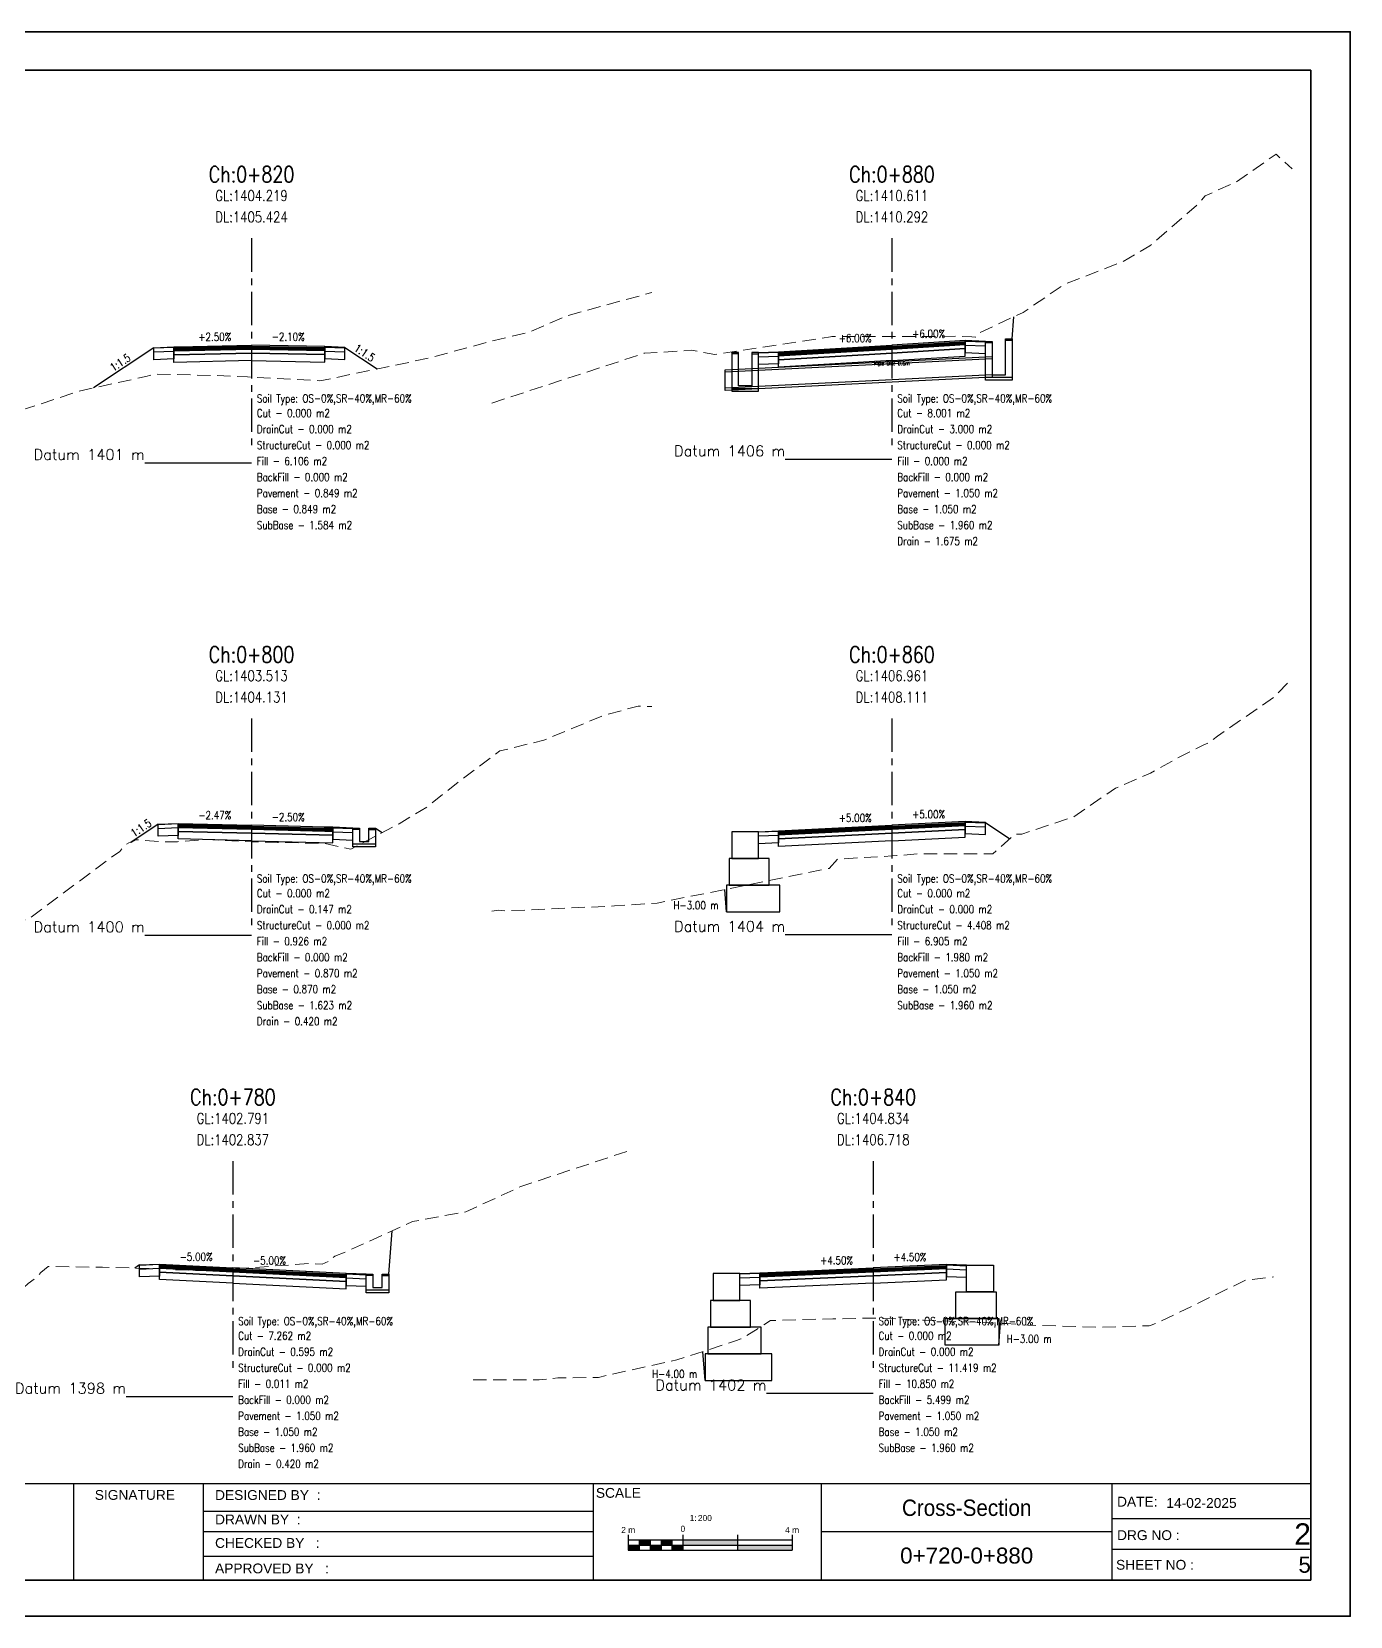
# Model space of a CAD drawing. Extents: x -19 to 1577, y -12 to 48.
# Drawn here: x 447.8 to 497.2, y -11.7 to 47.7 of the extents above; entities that cross this region are included whole.
import ezdxf
from ezdxf.enums import TextEntityAlignment as Align

# ---------------------------------------------------------------- set-up
doc = ezdxf.new("R2010")
doc.units = 0
doc.header["$MEASUREMENT"] = 0
doc.linetypes.add('Center', pattern=[2, 1.25, -0.25, 0.25, -0.25])
doc.linetypes.add('Dashed', pattern=[0.75, 0.5, -0.25])
for name, color, linetype in [('BackFill-Area', 7, 'Continuous'), ('Base', 6, 'Continuous'), ('Base-Area', 7, 'Continuous'), ('Cut-Area', 7, 'Continuous'), ('CutFillLine', 4, 'Continuous'), ('Drain', 3, 'Continuous'), ('Drain-Area', 7, 'Continuous'), ('DrainCut-Area', 7, 'Continuous'), ('ExtraWideningLayers', 7, 'Continuous'), ('Fill-Area', 7, 'Continuous'), ('Frame', 7, 'Continuous'), ('GabionRetainingWall', 140, 'Continuous'), ('Height', 7, 'Continuous'), ('L_CF_Slope', 7, 'Continuous'), ('L_Slope', 7, 'Continuous'), ('Pavement-Area', 7, 'Continuous'), ('PavementLayers', 1, 'Continuous'), ('PipeCulvert', 6, 'Continuous'), ('R_CF_Slope', 7, 'Continuous'), ('R_Slope', 7, 'Continuous'), ('Shoulder', 2, 'Continuous'), ('Soil Type', 7, 'Continuous'), ('StructureCut-Area', 7, 'Continuous'), ('SubBase', 7, 'Continuous'), ('SubBase-Area', 7, 'Continuous')]:
    doc.layers.add(name, color=color, linetype=linetype)
for name, color, linetype, lineweight in [('CenterLine', 5, 'Center', 25), ('ChainageTxt', 7, 'Continuous', 25), ('DatumLabel', 1, 'Continuous', 25), ('DLTxt', 1, 'Continuous', 25), ('GL', 104, 'Dashed', 18), ('GLTxt', 3, 'Continuous', 25)]:
    doc.layers.add(name, color=color, linetype=linetype, lineweight=lineweight)
doc.styles.add('ARIAL', font='arial.ttf')
doc.styles.get("Standard").update_dxf_attribs({"font": 'simplex.shx'})

# ---------------------------------------------------------------- blocks, each defined once
blk = doc.blocks.new('SheetA3-1')
at = {"layer": 'Frame', "color": 6, "linetype": 'Continuous', "lineweight": 35}
for p, q in [((397, 0), (0, 0)), ((397, -283), (397, 0)), ((0, -283), (397, -283))]:
    blk.add_line(p, q, dxfattribs=at)
at = {"layer": 'Frame', "linetype": 'Continuous', "lineweight": 30}
for p, q in [((397, -264.94), (0, -264.94)), ((165.2, -282.86), (165.2, -264.94)), ((189.51, -282.86), (189.51, -264.94)), ((262.53, -264.94), (262.53, -282.86)), ((305.32, -282.86), (305.32, -264.94)), ((359.69, -264.94), (359.69, -282.86)), ((189.51, -270.06), (262.53, -270.06)), ((359.69, -271.47), (397, -271.47)), ((189.51, -273.9), (262.53, -273.9)), ((305.32, -273.9), (359.69, -273.9)), ((189.51, -278.48), (262.53, -278.48)), ((359.69, -277.21), (397, -277.21))]:
    blk.add_line(p, q, dxfattribs=at)
at = {"layer": 'Frame', "color": 7, "linetype": 'Continuous'}
for p, q in [((269.08, -274.49), (269.08, -277.35)), ((299.8, -275.51), (269.08, -275.51)), ((271.13, -275.51), (271.13, -277.35)), ((273.18, -275.51), (273.18, -277.35)), ((275.23, -275.51), (275.23, -277.35)), ((277.28, -275.51), (277.28, -277.35)), ((279.32, -274.49), (279.32, -277.35)), ((289.56, -274.49), (289.56, -277.35)), ((299.8, -274.49), (299.8, -277.35)), ((269.08, -276.43), (299.8, -276.43)), ((269.08, -277.35), (299.8, -277.35))]:
    blk.add_line(p, q, dxfattribs=at)
at = {"layer": 'Frame', "color": 6, "linetype": 'Continuous', "lineweight": 35}
blk.add_lwpolyline([(-15.62, -289.77), (404.38, -289.77), (404.38, 7.23), (-15.62, 7.23)], close=True, dxfattribs=at)
at = {"layer": 'Frame', "color": 7, "linetype": 'Continuous'}
for points in [[(271.13, -275.51), (271.13, -276.43), (273.18, -275.51), (273.18, -276.43)], [(275.23, -276.43), (275.23, -275.51), (277.28, -276.43), (277.28, -275.51)], [(279.32, -276.43), (279.32, -275.51), (289.56, -276.43), (289.56, -275.51)], [(269.08, -276.43), (269.08, -277.35), (271.13, -276.43), (271.13, -277.35)], [(273.18, -276.43), (273.18, -277.35), (275.23, -276.43), (275.23, -277.35)], [(277.28, -276.43), (277.28, -277.35), (279.32, -276.43), (279.32, -277.35)], [(289.56, -276.43), (289.56, -277.35), (299.8, -276.43), (299.8, -277.35)]]:
    blk.add_solid(points, dxfattribs=at)
at = {"color": 1, "style": 'ARIAL'}
for tag, height, p in [('DWGNUM', 4, (397, -274.34)), ('SHEETNUM', 3, (397, -280.11))]:
    blk.add_attdef(tag, text='', height=height, dxfattribs=at).set_placement(p, align=Align.MIDDLE_RIGHT)
at = {"style": 'ARIAL'}
blk.add_attdef('CHRANGE', text='', height=3, dxfattribs=at).set_placement((332.51, -278.38), align=Align.MIDDLE_CENTER)
at = {"layer": 'Frame', "linetype": 'Continuous', "style": 'ARIAL'}
for s, height, p in [('SIGNATURE', 1.843, (169.13, -267.94)), ('DESIGNED BY  :', 1.8429, (191.67, -267.96)), ('DRAWN BY  :', 1.8429, (191.67, -272.54)), ('CHECKED BY   :', 1.8429, (191.67, -276.95)), ('APPROVED BY   :', 1.8429, (191.67, -281.72))]:
    blk.add_text(s, height=height, dxfattribs=at).set_placement(p)
blk.add_text('SCALE ', height=1.843, dxfattribs=at).set_placement((267.6, -267.56), align=Align.CENTER)
at = {"layer": 'Frame', "color": 7, "linetype": 'Continuous', "style": 'ARIAL'}
for s, height, p in [('DATE:', 1.843, (360.68, -269.21)), ('14-02-2025', 1.843, (369.92, -269.45)), ('DRG NO : ', 1.843, (360.68, -275.48)), ('SHEET NO : ', 1.8429, (360.49, -281.04))]:
    blk.add_text(s, height=height, dxfattribs=at).set_placement(p)
for s, height, p in [('0', 1.13, (279.32, -273.93)), ('1: ', 1.126, (281.48, -271.89))]:
    blk.add_text(s, height=height, dxfattribs=at).set_placement(p, align=Align.CENTER)
at = {"layer": 'Frame', "linetype": 'Continuous', "lineweight": 30, "style": 'ARIAL', "width": 0.9}
for tag, height, p in [('DWGNAME', 3.07, (332.51, -269.42)), ('KAPAN-JAGDOLROAD', 2.46, (110.77, -273.9))]:
    blk.add_attdef(tag, text='', height=height, dxfattribs=at).set_placement(p, align=Align.MIDDLE_CENTER)
at = {"layer": 'Frame', "color": 7, "linetype": 'Continuous', "style": 'ARIAL'}
for tag, p in [('V1', (269.08, -274.49)), ('V2', (299.8, -274.49))]:
    blk.add_attdef(tag, text='', height=1.13, dxfattribs=at).set_placement(p, align=Align.BOTTOM_CENTER)
blk.add_attdef('HSCALE', (282.14, -271.91), '', height=1.13, dxfattribs=at)

msp = doc.modelspace()

# ---------------------------------------------------------------- linework, layer by layer
at = {"layer": 'Base'}
for points in [[(456, 35.85), (456, 35.7), (453.091, 35.627), (453.091, 35.627), (453.091, 35.777), (456, 35.85)], [(456, 35.85), (456, 35.7), (458.75, 35.642), (458.75, 35.642), (458.75, 35.792), (456, 35.85)], [(480, 35.85), (480, 35.7), (475.75, 35.445), (475.75, 35.445), (475.75, 35.595), (480, 35.85)], [(480, 35.85), (480, 35.7), (482.75, 35.865), (482.75, 35.865), (482.75, 36.015), (480, 35.85)], [(456, 17.85), (456, 17.7), (453.25, 17.768), (453.25, 17.768), (453.25, 17.918), (456, 17.85)], [(456, 17.85), (456, 17.7), (459.047, 17.624), (459.047, 17.624), (459.047, 17.774), (456, 17.85)], [(480, 17.85), (480, 17.7), (475.75, 17.487), (475.75, 17.487), (475.75, 17.637), (480, 17.85)], [(480, 17.85), (480, 17.7), (482.75, 17.837), (482.75, 17.837), (482.75, 17.987), (480, 17.85)], [(455.3, 1.261), (455.3, 1.111), (452.55, 1.249), (452.55, 1.249), (452.55, 1.399), (455.3, 1.261)], [(455.3, 1.261), (455.3, 1.111), (459.55, 0.899), (459.55, 0.899), (459.55, 1.049), (455.3, 1.261)], [(479.3, 1.261), (479.3, 1.111), (475.05, 0.92), (475.05, 0.92), (475.05, 1.07), (479.3, 1.261)], [(479.3, 1.261), (479.3, 1.111), (482.05, 1.235), (482.05, 1.235), (482.05, 1.385), (479.3, 1.261)]]:
    msp.add_lwpolyline(points, dxfattribs=at)
at = {"layer": 'CenterLine'}
for p, q in [((456, 40), (456, 32)), ((480, 40), (480, 32)), ((456, 22), (456, 14)), ((480, 22), (480, 14)), ((455.3, 5.411), (455.3, -2.589)), ((479.3, 5.411), (479.3, -2.589))]:
    msp.add_line(p, q, dxfattribs=at)
at = {"layer": 'CutFillLine'}
for points in [[(484.5, 36.235), (484.562, 37.058)], [(452.341, 35.897), (450.081, 34.39)], [(459.5, 35.912), (460.711, 35.105)], [(474, 35.715), (473.998, 35.74)], [(452.5, 18.038), (451.479, 17.358)], [(460.647, 17.894), (460.902, 17.724)], [(483.5, 18.108), (484.42, 17.494)], [(473.8, 14.758), (473.737, 15.592)], [(461.15, 1.169), (461.272, 2.796)], [(451.8, 1.519), (451.624, 1.401)], [(484, -1.495), (484.062, -0.672)], [(473, -2.81), (472.919, -1.725)]]:
    msp.add_lwpolyline(points, dxfattribs=at)
at = {"layer": 'DatumLabel'}
for p, q in [((456, 31.576), (452, 31.576)), ((480, 31.708), (476, 31.708)), ((456, 13.869), (452, 13.869)), ((480, 13.889), (476, 13.889)), ((455.3, -3.426), (451.3, -3.426)), ((479.3, -3.307), (475.3, -3.307))]:
    msp.add_line(p, q, dxfattribs=at)
at = {"layer": 'Drain'}
for points in [[(483.5, 36.135), (483.75, 36.135), (483.75, 36.085), (483.75, 34.885), (484.25, 34.885), (484.25, 36.185), (484.25, 36.235), (484.5, 36.235), (484.5, 36.185), (484.5, 34.885), (484.5, 34.785), (484.5, 34.685), (483.5, 34.685), (483.5, 34.785), (483.5, 34.885), (483.5, 36.085), (483.5, 36.135)], [(475, 35.715), (474.75, 35.715), (474.75, 35.665), (474.75, 34.465), (474.25, 34.465), (474.25, 35.665), (474.25, 35.715), (474, 35.715), (474, 35.665), (474, 34.465), (474, 34.365), (474, 34.265), (475, 34.265), (475, 34.365), (475, 34.465), (475, 35.665), (475, 35.715)], [(474.25, 35.665), (474, 35.665)], [(474.75, 35.665), (475, 35.665)], [(483.75, 36.085), (483.5, 36.085)], [(484.25, 36.185), (484.5, 36.185)], [(484.5, 34.785), (483.5, 34.785)], [(474, 34.365), (475, 34.365)], [(459.797, 17.894), (460.047, 17.894), (460.047, 17.844), (460.047, 17.394), (460.397, 17.394), (460.397, 17.844), (460.397, 17.894), (460.647, 17.894), (460.647, 17.844), (460.647, 17.394), (460.647, 17.294), (460.647, 17.194), (459.797, 17.194), (459.797, 17.294), (459.797, 17.394), (459.797, 17.844), (459.797, 17.894)], [(460.047, 17.844), (459.797, 17.844)], [(460.397, 17.844), (460.647, 17.844)], [(460.647, 17.294), (459.797, 17.294)], [(460.3, 1.169), (460.55, 1.169), (460.55, 1.119), (460.55, 0.669), (460.9, 0.669), (460.9, 1.119), (460.9, 1.169), (461.15, 1.169), (461.15, 1.119), (461.15, 0.669), (461.15, 0.569), (461.15, 0.469), (460.3, 0.469), (460.3, 0.569), (460.3, 0.669), (460.3, 1.119), (460.3, 1.169)], [(460.55, 1.119), (460.3, 1.119)], [(460.9, 1.119), (461.15, 1.119)], [(461.15, 0.569), (460.3, 0.569)]]:
    msp.add_lwpolyline(points, dxfattribs=at)
at = {"layer": 'ExtraWideningLayers'}
for points in [[(453.25, 35.931), (453.25, 35.881), (453.091, 35.877), (453.091, 35.877), (453.091, 35.927), (453.25, 35.931)], [(453.25, 35.881), (453.25, 35.831), (453.091, 35.827), (453.091, 35.827), (453.091, 35.877), (453.25, 35.881)], [(453.25, 35.831), (453.25, 35.781), (453.091, 35.777), (453.091, 35.777), (453.091, 35.827), (453.25, 35.831)], [(477.25, 35.835), (477.25, 35.785), (475.75, 35.695), (475.75, 35.695), (475.75, 35.745), (477.25, 35.835)], [(477.25, 35.785), (477.25, 35.735), (475.75, 35.645), (475.75, 35.645), (475.75, 35.695), (477.25, 35.785)], [(477.25, 35.735), (477.25, 35.685), (475.75, 35.595), (475.75, 35.595), (475.75, 35.645), (477.25, 35.735)], [(458.75, 17.931), (458.75, 17.881), (459.047, 17.874), (459.047, 17.874), (459.047, 17.924), (458.75, 17.931)], [(458.75, 17.881), (458.75, 17.831), (459.047, 17.824), (459.047, 17.824), (459.047, 17.874), (458.75, 17.881)], [(458.75, 17.831), (458.75, 17.781), (459.047, 17.774), (459.047, 17.774), (459.047, 17.824), (458.75, 17.831)], [(477.25, 17.863), (477.25, 17.812), (475.75, 17.737), (475.75, 17.737), (475.75, 17.788), (477.25, 17.863)], [(477.25, 17.812), (477.25, 17.762), (475.75, 17.687), (475.75, 17.687), (475.75, 17.737), (477.25, 17.812)], [(477.25, 17.762), (477.25, 17.712), (475.75, 17.637), (475.75, 17.637), (475.75, 17.687), (477.25, 17.762)], [(458.05, 1.274), (458.05, 1.224), (459.55, 1.149), (459.55, 1.149), (459.55, 1.199), (458.05, 1.274)], [(458.05, 1.224), (458.05, 1.174), (459.55, 1.099), (459.55, 1.099), (459.55, 1.149), (458.05, 1.224)], [(476.55, 1.287), (476.55, 1.237), (475.05, 1.17), (475.05, 1.17), (475.05, 1.22), (476.55, 1.287)], [(476.55, 1.237), (476.55, 1.187), (475.05, 1.12), (475.05, 1.12), (475.05, 1.17), (476.55, 1.237)], [(458.05, 1.174), (458.05, 1.124), (459.55, 1.049), (459.55, 1.049), (459.55, 1.099), (458.05, 1.174)], [(476.55, 1.187), (476.55, 1.137), (475.05, 1.07), (475.05, 1.07), (475.05, 1.12), (476.55, 1.187)]]:
    msp.add_lwpolyline(points, dxfattribs=at)
at = {"layer": 'GabionRetainingWall'}
for points in [[(475, 17.758), (474, 17.758), (474, 16.758), (475, 16.758), (475, 17.758)], [(475.4, 16.758), (473.9, 16.758), (473.9, 15.758), (475.4, 15.758), (475.4, 16.758)], [(475.8, 15.758), (473.8, 15.758), (473.8, 14.758), (475.8, 14.758), (475.8, 15.758)], [(474.3, 1.19), (473.3, 1.19), (473.3, 0.19), (474.3, 0.19), (474.3, 1.19)], [(482.8, 1.505), (483.8, 1.505), (483.8, 0.505), (482.8, 0.505), (482.8, 1.505)], [(474.7, 0.19), (473.2, 0.19), (473.2, -0.81), (474.7, -0.81), (474.7, 0.19)], [(482.4, 0.505), (483.9, 0.505), (483.9, -0.495), (482.4, -0.495), (482.4, 0.505)], [(482, -0.495), (484, -0.495), (484, -1.495), (482, -1.495), (482, -0.495)], [(475.1, -0.81), (473.1, -0.81), (473.1, -1.81), (475.1, -1.81), (475.1, -0.81)], [(475.5, -1.81), (473, -1.81), (473, -2.81), (475.5, -2.81), (475.5, -1.81)]]:
    msp.add_lwpolyline(points, dxfattribs=at)
at = {"layer": 'GL', "flags": 128}
for points in [[(465, 33.826), (470.713, 35.689), (472.49, 35.805), (473.358, 35.643), (477.215, 36.23), (477.695, 36.312), (477.75, 36.316), (478.418, 36.315), (480, 36.32), (482.478, 36.327), (482.989, 36.306), (483.124, 36.299), (483.263, 36.454), (484.918, 37.223), (486.447, 38.268), (488.662, 39.131), (489.666, 39.716), (491.412, 41.231), (491.742, 41.597), (492.907, 42.116), (494.395, 43.152), (495, 42.603)], [(441, 31.432), (449.501, 34.263), (452.037, 34.82), (452.382, 34.91), (453.175, 34.895), (455.21, 34.838), (455.855, 34.802), (456, 34.795), (458.558, 34.66), (458.564, 34.656), (462.636, 35.506), (465.089, 36.175), (466.37, 36.467), (467.848, 37.104), (471, 37.968)], [(465, 14.775), (465.271, 14.811), (465.548, 14.789), (469.604, 14.973), (471.203, 15.08), (477.569, 16.367), (477.644, 16.38), (477.962, 16.728), (480, 16.85), (480.186, 16.861), (480.981, 16.925), (483.179, 16.931), (483.781, 16.925), (484.612, 17.664), (484.873, 17.668), (486.812, 18.319), (488.383, 19.388), (489.692, 19.956), (490.48, 20.388), (490.514, 20.415), (491.658, 20.999), (491.915, 21.116), (492.196, 21.344), (494.293, 22.782), (494.899, 23.409), (494.9, 23.415)], [(441, 11.312), (443.177, 12.255), (444.352, 12.882), (445.303, 13.457), (445.928, 13.734), (446.605, 14.113), (447.706, 14.531), (450.709, 16.771), (451.06, 17.02), (451.234, 17.234), (451.406, 17.343), (451.504, 17.362), (451.654, 17.458), (452.653, 17.375), (453.223, 17.383), (454.324, 17.464), (456, 17.383), (456.135, 17.376), (456.979, 17.354), (458.559, 17.319), (458.735, 17.314), (459.721, 17.098), (461.529, 18.056), (462.576, 18.684), (463.874, 19.711), (465.306, 20.784), (466.954, 21.186), (469.127, 22.093), (470.488, 22.465), (471, 22.444)], [(440.3, -4.69), (442.774, -3.368), (447.633, 0.817), (447.958, 1.059), (448.099, 1.238), (448.384, 1.464), (450.42, 1.43), (452.902, 1.371), (452.908, 1.346), (454.335, 1.296), (455.3, 1.364), (455.301, 1.365), (458.213, 1.571), (458.646, 1.548), (458.92, 1.667), (459.127, 1.849), (459.574, 2.025), (462.036, 3.143), (464.034, 3.51), (466.095, 4.455), (470.3, 5.851)], [(464.3, -2.786), (466.776, -2.796), (467.476, -2.721), (467.848, -2.715), (469.006, -2.697), (471.938, -2.042), (474.174, -1.32), (474.338, -1.259), (475.071, -0.815), (475.447, -0.565), (477.784, -0.505), (479.275, -0.473), (479.3, -0.473), (479.314, -0.474), (481.188, -0.552), (484.276, -0.68), (485.107, -0.739), (487.769, -0.823), (489.642, -0.764), (489.71, -0.739), (489.917, -0.671), (493.257, 0.946), (494.3, 1.071)]]:
    msp.add_lwpolyline(points, dxfattribs=at)
at = {"layer": 'PavementLayers'}
for points in [[(456, 36), (456, 35.95), (453.25, 35.881), (453.25, 35.881), (453.25, 35.931), (456, 36)], [(456, 35.95), (456, 35.9), (453.25, 35.831), (453.25, 35.831), (453.25, 35.881), (456, 35.95)], [(456, 35.9), (456, 35.85), (453.25, 35.781), (453.25, 35.781), (453.25, 35.831), (456, 35.9)], [(456, 36), (456, 35.95), (458.75, 35.892), (458.75, 35.892), (458.75, 35.942), (456, 36)], [(456, 35.95), (456, 35.9), (458.75, 35.842), (458.75, 35.842), (458.75, 35.892), (456, 35.95)], [(456, 35.9), (456, 35.85), (458.75, 35.792), (458.75, 35.792), (458.75, 35.842), (456, 35.9)], [(480, 36), (480, 35.95), (477.25, 35.785), (477.25, 35.785), (477.25, 35.835), (480, 36)], [(480, 35.95), (480, 35.9), (477.25, 35.735), (477.25, 35.735), (477.25, 35.785), (480, 35.95)], [(480, 35.9), (480, 35.85), (477.25, 35.685), (477.25, 35.685), (477.25, 35.735), (480, 35.9)], [(480, 36), (480, 35.95), (482.75, 36.115), (482.75, 36.115), (482.75, 36.165), (480, 36)], [(480, 35.95), (480, 35.9), (482.75, 36.065), (482.75, 36.065), (482.75, 36.115), (480, 35.95)], [(480, 35.9), (480, 35.85), (482.75, 36.015), (482.75, 36.015), (482.75, 36.065), (480, 35.9)], [(456, 18), (456, 17.95), (453.25, 18.018), (453.25, 18.018), (453.25, 18.068), (456, 18)], [(456, 17.95), (456, 17.9), (453.25, 17.968), (453.25, 17.968), (453.25, 18.018), (456, 17.95)], [(456, 17.9), (456, 17.85), (453.25, 17.918), (453.25, 17.918), (453.25, 17.968), (456, 17.9)], [(456, 18), (456, 17.95), (458.75, 17.881), (458.75, 17.881), (458.75, 17.931), (456, 18)], [(456, 17.95), (456, 17.9), (458.75, 17.831), (458.75, 17.831), (458.75, 17.881), (456, 17.95)], [(456, 17.9), (456, 17.85), (458.75, 17.781), (458.75, 17.781), (458.75, 17.831), (456, 17.9)], [(480, 18), (480, 17.95), (477.25, 17.812), (477.25, 17.812), (477.25, 17.863), (480, 18)], [(480, 17.95), (480, 17.9), (477.25, 17.762), (477.25, 17.762), (477.25, 17.812), (480, 17.95)], [(480, 17.9), (480, 17.85), (477.25, 17.712), (477.25, 17.712), (477.25, 17.762), (480, 17.9)], [(480, 18), (480, 17.95), (482.75, 18.087), (482.75, 18.087), (482.75, 18.137), (480, 18)], [(480, 17.95), (480, 17.9), (482.75, 18.037), (482.75, 18.037), (482.75, 18.087), (480, 17.95)], [(480, 17.9), (480, 17.85), (482.75, 17.987), (482.75, 17.987), (482.75, 18.037), (480, 17.9)], [(455.3, 1.411), (455.3, 1.361), (452.55, 1.499), (452.55, 1.499), (452.55, 1.549), (455.3, 1.411)], [(455.3, 1.361), (455.3, 1.311), (452.55, 1.449), (452.55, 1.449), (452.55, 1.499), (455.3, 1.361)], [(455.3, 1.311), (455.3, 1.261), (452.55, 1.399), (452.55, 1.399), (452.55, 1.449), (455.3, 1.311)], [(455.3, 1.411), (455.3, 1.361), (458.05, 1.224), (458.05, 1.224), (458.05, 1.274), (455.3, 1.411)], [(455.3, 1.361), (455.3, 1.311), (458.05, 1.174), (458.05, 1.174), (458.05, 1.224), (455.3, 1.361)], [(455.3, 1.311), (455.3, 1.261), (458.05, 1.124), (458.05, 1.124), (458.05, 1.174), (455.3, 1.311)], [(479.3, 1.411), (479.3, 1.361), (476.55, 1.237), (476.55, 1.237), (476.55, 1.287), (479.3, 1.411)], [(479.3, 1.361), (479.3, 1.311), (476.55, 1.187), (476.55, 1.187), (476.55, 1.237), (479.3, 1.361)], [(479.3, 1.311), (479.3, 1.261), (476.55, 1.137), (476.55, 1.137), (476.55, 1.187), (479.3, 1.311)], [(479.3, 1.411), (479.3, 1.361), (482.05, 1.485), (482.05, 1.485), (482.05, 1.535), (479.3, 1.411)], [(479.3, 1.361), (479.3, 1.311), (482.05, 1.435), (482.05, 1.435), (482.05, 1.485), (479.3, 1.361)], [(479.3, 1.311), (479.3, 1.261), (482.05, 1.385), (482.05, 1.385), (482.05, 1.435), (479.3, 1.311)]]:
    msp.add_lwpolyline(points, dxfattribs=at)
at = {"layer": 'PipeCulvert'}
for points in [[(478.75, 35.32), (483.75, 35.57), (483.75, 35.485), (483.75, 34.885), (483.75, 34.8), (473.75, 34.3), (473.75, 34.385), (473.75, 34.985), (473.75, 35.07), (478.75, 35.32)], [(483.75, 35.485), (473.75, 34.985)], [(483.75, 34.885), (473.75, 34.385)]]:
    msp.add_lwpolyline(points, dxfattribs=at)
at = {"layer": 'Shoulder'}
for p, q in [((453.091, 35.907), (452.341, 35.877)), ((453.091, 35.757), (452.341, 35.727)), ((458.75, 35.922), (459.5, 35.892)), ((458.75, 35.772), (459.5, 35.742)), ((475.75, 35.725), (475, 35.695)), ((482.75, 36.145), (483.5, 36.115)), ((482.75, 35.995), (483.5, 35.965)), ((475.75, 35.575), (475, 35.545)), ((453.25, 18.048), (452.5, 18.018)), ((453.25, 17.898), (452.5, 17.868)), ((459.047, 17.904), (459.797, 17.874)), ((482.75, 18.118), (483.5, 18.087)), ((482.75, 17.967), (483.5, 17.937)), ((459.047, 17.754), (459.797, 17.724)), ((475.75, 17.768), (475, 17.737)), ((475.75, 17.617), (475, 17.587)), ((452.55, 1.529), (451.8, 1.499)), ((452.55, 1.379), (451.8, 1.349)), ((475.05, 1.2), (474.3, 1.17)), ((482.05, 1.515), (482.8, 1.485)), ((482.05, 1.365), (482.8, 1.335)), ((459.55, 1.179), (460.3, 1.149)), ((459.55, 1.029), (460.3, 0.999)), ((475.05, 1.05), (474.3, 1.02))]:
    msp.add_line(p, q, dxfattribs=at)
for points in [[(453.091, 35.927), (453.091, 35.907), (453.091, 35.757), (453.091, 35.477), (452.341, 35.447), (452.341, 35.727), (452.341, 35.877), (452.341, 35.897), (453.091, 35.927)], [(458.75, 35.942), (458.75, 35.922), (458.75, 35.772), (458.75, 35.492), (459.5, 35.462), (459.5, 35.742), (459.5, 35.892), (459.5, 35.912), (458.75, 35.942)], [(475.75, 35.745), (475.75, 35.725), (475.75, 35.575), (475.75, 35.295), (475, 35.265), (475, 35.545), (475, 35.695), (475, 35.715), (475.75, 35.745)], [(482.75, 36.165), (482.75, 36.145), (482.75, 35.995), (482.75, 35.715), (483.5, 35.685), (483.5, 35.965), (483.5, 36.115), (483.5, 36.135), (482.75, 36.165)], [(453.25, 18.068), (453.25, 18.048), (453.25, 17.898), (453.25, 17.618), (452.5, 17.588), (452.5, 17.868), (452.5, 18.018), (452.5, 18.038), (453.25, 18.068)], [(459.047, 17.924), (459.047, 17.904), (459.047, 17.754), (459.047, 17.474), (459.797, 17.444), (459.797, 17.724), (459.797, 17.874), (459.797, 17.894), (459.047, 17.924)], [(482.75, 18.137), (482.75, 18.118), (482.75, 17.967), (482.75, 17.687), (483.5, 17.657), (483.5, 17.937), (483.5, 18.087), (483.5, 18.108), (482.75, 18.137)], [(475.75, 17.788), (475.75, 17.768), (475.75, 17.617), (475.75, 17.337), (475, 17.307), (475, 17.587), (475, 17.737), (475, 17.758), (475.75, 17.788)], [(452.55, 1.549), (452.55, 1.529), (452.55, 1.379), (452.55, 1.099), (451.8, 1.069), (451.8, 1.349), (451.8, 1.499), (451.8, 1.519), (452.55, 1.549)], [(459.55, 1.199), (459.55, 1.179), (459.55, 1.029), (459.55, 0.749), (460.3, 0.719), (460.3, 0.999), (460.3, 1.149), (460.3, 1.169), (459.55, 1.199)], [(475.05, 1.22), (475.05, 1.2), (475.05, 1.05), (475.05, 0.77), (474.3, 0.74), (474.3, 1.02), (474.3, 1.17), (474.3, 1.19), (475.05, 1.22)], [(482.05, 1.535), (482.05, 1.515), (482.05, 1.365), (482.05, 1.085), (482.8, 1.055), (482.8, 1.335), (482.8, 1.485), (482.8, 1.505), (482.05, 1.535)]]:
    msp.add_lwpolyline(points, dxfattribs=at)
at = {"layer": 'SubBase'}
for points in [[(456, 35.7), (456, 35.42), (453.091, 35.347), (453.091, 35.347), (453.091, 35.627), (456, 35.7)], [(456, 35.7), (456, 35.42), (458.75, 35.362), (458.75, 35.362), (458.75, 35.642), (456, 35.7)], [(480, 35.7), (480, 35.42), (475.75, 35.165), (475.75, 35.165), (475.75, 35.445), (480, 35.7)], [(480, 35.7), (480, 35.42), (482.75, 35.585), (482.75, 35.585), (482.75, 35.865), (480, 35.7)], [(480, 17.7), (480, 17.42), (482.75, 17.557), (482.75, 17.557), (482.75, 17.837), (480, 17.7)], [(456, 17.7), (456, 17.42), (453.25, 17.488), (453.25, 17.488), (453.25, 17.768), (456, 17.7)], [(456, 17.7), (456, 17.42), (459.047, 17.344), (459.047, 17.344), (459.047, 17.624), (456, 17.7)], [(480, 17.7), (480, 17.42), (475.75, 17.207), (475.75, 17.207), (475.75, 17.487), (480, 17.7)], [(455.3, 1.111), (455.3, 0.831), (452.55, 0.969), (452.55, 0.969), (452.55, 1.249), (455.3, 1.111)], [(479.3, 1.111), (479.3, 0.831), (482.05, 0.955), (482.05, 0.955), (482.05, 1.235), (479.3, 1.111)], [(455.3, 1.111), (455.3, 0.831), (459.55, 0.619), (459.55, 0.619), (459.55, 0.899), (455.3, 1.111)], [(479.3, 1.111), (479.3, 0.831), (475.05, 0.64), (475.05, 0.64), (475.05, 0.92), (479.3, 1.111)]]:
    msp.add_lwpolyline(points, dxfattribs=at)

# ---------------------------------------------------------------- block references
ref = msp.add_blockref('SheetA3-1', (416.3, 46.3), dxfattribs=dict(xscale=0.200000002980232, yscale=0.200000002980232, zscale=0.200000002980232))
ref.add_attrib('CHRANGE', '0+720-0+880', dxfattribs={"height": 0.6, "style": 'ARIAL'}).set_placement((482.801, -9.377), align=Align.MIDDLE_CENTER)
ref.add_attrib('DWGNUM', '2', dxfattribs={"color": 1, "height": 0.8, "style": 'ARIAL'}).set_placement((495.7, -8.568), align=Align.MIDDLE_RIGHT)
ref.add_attrib('SHEETNUM', '5', dxfattribs={"color": 1, "height": 0.6, "style": 'ARIAL'}).set_placement((495.7, -9.721), align=Align.MIDDLE_RIGHT)
ref.add_attrib('DWGNAME', 'Cross-Section', dxfattribs={"layer": 'Frame', "linetype": 'Continuous', "lineweight": 30, "height": 0.61431, "style": 'ARIAL', "width": 0.9}).set_placement((482.801, -7.585), align=Align.MIDDLE_CENTER)
ref.add_attrib('HSCALE', '200', (472.727, -8.083), dxfattribs={"layer": 'Frame', "color": 7, "linetype": 'Continuous', "height": 0.2252, "style": 'ARIAL'})
ref.add_attrib('V1', '2 m', dxfattribs={"layer": 'Frame', "color": 7, "linetype": 'Continuous', "height": 0.2252, "style": 'ARIAL'}).set_placement((470.117, -8.597), align=Align.BOTTOM_CENTER)
ref.add_attrib('V2', '4 m', dxfattribs={"layer": 'Frame', "color": 7, "linetype": 'Continuous', "height": 0.2252, "style": 'ARIAL'}).set_placement((476.26, -8.597), align=Align.BOTTOM_CENTER)

# ---------------------------------------------------------------- texts
at = {"layer": 'BackFill-Area', "width": 0.8}
for s, p in [('BackFill - 0.000 m2', (456.2, 31.2)), ('BackFill - 0.000 m2', (480.2, 31.2)), ('BackFill - 0.000 m2', (456.2, 13.2)), ('BackFill - 1.980 m2', (480.2, 13.2)), ('BackFill - 0.000 m2', (455.5, -3.389)), ('BackFill - 5.499 m2', (479.5, -3.389))]:
    msp.add_text(s, height=0.3, dxfattribs=at).set_placement(p, align=Align.TOP_LEFT)
at = {"layer": 'Base-Area', "width": 0.8}
for s, p in [('Base - 0.849 m2', (456.2, 30)), ('Base - 1.050 m2', (480.2, 30)), ('Base - 0.870 m2', (456.2, 12)), ('Base - 1.050 m2', (480.2, 12)), ('Base - 1.050 m2', (455.5, -4.589)), ('Base - 1.050 m2', (479.5, -4.589))]:
    msp.add_text(s, height=0.3, dxfattribs=at).set_placement(p, align=Align.TOP_LEFT)
at = {"layer": 'ChainageTxt', "width": 0.8}
for s, p in [('Ch:0+820', (456, 42.4)), ('Ch:0+880', (480, 42.4)), ('Ch:0+800', (456, 24.4)), ('Ch:0+860', (480, 24.4)), ('Ch:0+780', (455.3, 7.811)), ('Ch:0+840', (479.3, 7.811))]:
    msp.add_text(s, height=0.6, dxfattribs=at).set_placement(p, align=Align.MIDDLE_CENTER)
at = {"layer": 'Cut-Area', "width": 0.8}
for s, p in [('Cut - 0.000 m2', (456.2, 33.6)), ('Cut - 8.001 m2', (480.2, 33.6)), ('Cut - 0.000 m2', (456.2, 15.6)), ('Cut - 0.000 m2', (480.2, 15.6)), ('Cut - 7.262 m2', (455.5, -0.989)), ('Cut - 0.000 m2', (479.5, -0.989))]:
    msp.add_text(s, height=0.3, dxfattribs=at).set_placement(p, align=Align.TOP_LEFT)
at = {"layer": 'DatumLabel'}
for s, p in [('Datum 1401 m', (452, 31.576)), ('Datum 1406 m', (476, 31.708)), ('Datum 1400 m', (452, 13.869)), ('Datum 1404 m', (476, 13.889)), ('Datum 1398 m', (451.3, -3.426)), ('Datum 1402 m', (475.3, -3.307))]:
    msp.add_text(s, height=0.4, dxfattribs=at).set_placement(p, align=Align.BOTTOM_RIGHT)
at = {"layer": 'DLTxt', "width": 0.8}
for s, p in [('DL:1405.424', (456, 40.8)), ('DL:1410.292', (480, 40.8)), ('DL:1404.131', (456, 22.8)), ('DL:1408.111', (480, 22.8)), ('DL:1402.837', (455.3, 6.211)), ('DL:1406.718', (479.3, 6.211))]:
    msp.add_text(s, height=0.4, dxfattribs=at).set_placement(p, align=Align.MIDDLE_CENTER)
at = {"layer": 'Drain-Area', "width": 0.8}
for s, p in [('Drain - 1.675 m2', (480.2, 28.8)), ('Drain - 0.420 m2', (456.2, 10.8)), ('Drain - 0.420 m2', (455.5, -5.789))]:
    msp.add_text(s, height=0.3, dxfattribs=at).set_placement(p, align=Align.TOP_LEFT)
at = {"layer": 'DrainCut-Area', "width": 0.8}
for s, p in [('DrainCut - 0.000 m2', (456.2, 33)), ('DrainCut - 3.000 m2', (480.2, 33)), ('DrainCut - 0.147 m2', (456.2, 15)), ('DrainCut - 0.000 m2', (480.2, 15)), ('DrainCut - 0.595 m2', (455.5, -1.589)), ('DrainCut - 0.000 m2', (479.5, -1.589))]:
    msp.add_text(s, height=0.3, dxfattribs=at).set_placement(p, align=Align.TOP_LEFT)
at = {"layer": 'Fill-Area', "width": 0.8}
for s, p in [('Fill - 6.106 m2', (456.2, 31.8)), ('Fill - 0.000 m2', (480.2, 31.8)), ('Fill - 0.926 m2', (456.2, 13.8)), ('Fill - 6.905 m2', (480.2, 13.8)), ('Fill - 0.011 m2', (455.5, -2.789)), ('Fill - 10.850 m2', (479.5, -2.789))]:
    msp.add_text(s, height=0.3, dxfattribs=at).set_placement(p, align=Align.TOP_LEFT)
at = {"layer": 'GLTxt', "width": 0.8}
for s, p in [('GL:1404.219', (456, 41.6)), ('GL:1410.611', (480, 41.6)), ('GL:1403.513', (456, 23.6)), ('GL:1406.961', (480, 23.6)), ('GL:1402.791', (455.3, 7.011)), ('GL:1404.834', (479.3, 7.011))]:
    msp.add_text(s, height=0.4, dxfattribs=at).set_placement(p, align=Align.MIDDLE_CENTER)
at = {"layer": 'Height', "width": 0.8}
for s, p in [('H-3.00 m', (473.5, 14.758)), ('H-4.00 m', (472.7, -2.81))]:
    msp.add_text(s, height=0.3, dxfattribs=at).set_placement(p, align=Align.BOTTOM_RIGHT)
msp.add_text('H-3.00 m', height=0.3, dxfattribs=at).set_placement((484.3, -1.495), align=Align.BOTTOM_LEFT)
at = {"layer": 'L_CF_Slope', "width": 0.8}
for p in [(451.211, 35.144), (451.99, 17.698)]:
    msp.add_text('1:1.5', height=0.3, rotation=33.69007, dxfattribs=at).set_placement(p, align=Align.BOTTOM_CENTER)
at = {"layer": 'L_Slope', "width": 0.8}
for s, p in [('+2.50%', (454.625, 36.066)), ('+6.00%', (478.625, 36.017)), ('-2.47%', (454.625, 18.134)), ('+5.00%', (478.625, 18.031)), ('-5.00%', (453.925, 1.58)), ('+4.50%', (477.925, 1.449))]:
    msp.add_text(s, height=0.3, dxfattribs=at).set_placement(p, align=Align.BOTTOM_CENTER)
at = {"layer": 'Pavement-Area', "width": 0.8}
for s, p in [('Pavement - 0.849 m2', (456.2, 30.6)), ('Pavement - 1.050 m2', (480.2, 30.6)), ('Pavement - 0.870 m2', (456.2, 12.6)), ('Pavement - 1.050 m2', (480.2, 12.6)), ('Pavement - 1.050 m2', (455.5, -3.989)), ('Pavement - 1.050 m2', (479.5, -3.989))]:
    msp.add_text(s, height=0.3, dxfattribs=at).set_placement(p, align=Align.TOP_LEFT)
at = {"layer": 'PipeCulvert', "width": 0.8}
msp.add_text('Pipe Dia: 0.6m', height=0.15, dxfattribs=at).set_placement((480, 35.315), align=Align.MIDDLE_CENTER)
at = {"layer": 'R_CF_Slope', "width": 0.8}
msp.add_text('1:1.5', height=0.3, rotation=326.30993, dxfattribs=at).set_placement((460.106, 35.508), align=Align.BOTTOM_CENTER)
at = {"layer": 'R_Slope', "width": 0.8}
for s, p in [('-2.10%', (457.375, 36.071)), ('+6.00%', (481.375, 36.182)), ('-2.50%', (457.375, 18.066)), ('+5.00%', (481.375, 18.169)), ('-5.00%', (456.675, 1.442)), ('+4.50%', (480.675, 1.573))]:
    msp.add_text(s, height=0.3, dxfattribs=at).set_placement(p, align=Align.BOTTOM_CENTER)
at = {"layer": 'Soil Type', "width": 0.8}
for p in [(456.2, 34), (480.2, 34), (456.2, 16), (480.2, 16), (455.5, -0.589), (479.5, -0.589)]:
    msp.add_text('Soil Type: OS-0%,SR-40%,MR-60%', height=0.3, dxfattribs=at).set_placement(p, align=Align.MIDDLE_LEFT)
at = {"layer": 'StructureCut-Area', "width": 0.8}
for s, p in [('StructureCut - 0.000 m2', (456.2, 32.4)), ('StructureCut - 0.000 m2', (480.2, 32.4)), ('StructureCut - 0.000 m2', (456.2, 14.4)), ('StructureCut - 4.408 m2', (480.2, 14.4)), ('StructureCut - 0.000 m2', (455.5, -2.189)), ('StructureCut - 11.419 m2', (479.5, -2.189))]:
    msp.add_text(s, height=0.3, dxfattribs=at).set_placement(p, align=Align.TOP_LEFT)
at = {"layer": 'SubBase-Area', "width": 0.8}
for s, p in [('SubBase - 1.584 m2', (456.2, 29.4)), ('SubBase - 1.960 m2', (480.2, 29.4)), ('SubBase - 1.623 m2', (456.2, 11.4)), ('SubBase - 1.960 m2', (480.2, 11.4)), ('SubBase - 1.960 m2', (455.5, -5.189)), ('SubBase - 1.960 m2', (479.5, -5.189))]:
    msp.add_text(s, height=0.3, dxfattribs=at).set_placement(p, align=Align.TOP_LEFT)

doc.saveas('drawing.dxf')
